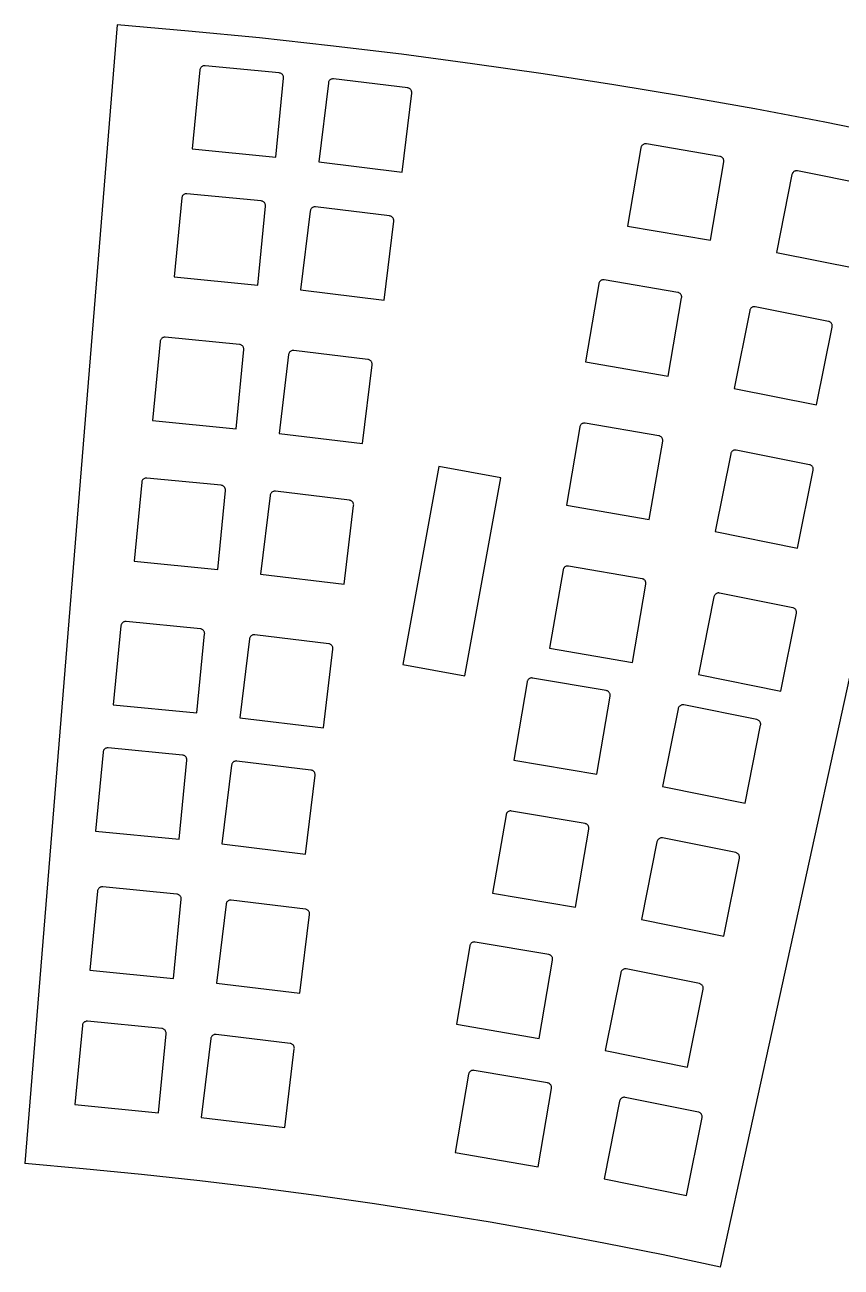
# Model space of a CAD drawing. Extents: x -27280 to 27280, y -16671 to 16671.
# Drawn here: x 20342 to 20808, y -8187 to -7478 of the extents above; entities that cross this region are included whole.
import ezdxf

# ---------------------------------------------------------------- set-up
doc = ezdxf.new("R2010")
doc.units = 0
doc.header["$MEASUREMENT"] = 0
doc.layers.get('0').update_dxf_attribs({"linetype": 'CONTINUOUS'})

msp = doc.modelspace()

# ---------------------------------------------------------------- linework, layer by layer
for p, q in [((20394.83, -7477.88), (20342.06, -8127.68)), ((20435.48, -7481.41), (20394.83, -7477.88)), ((20476.1, -7485.39), (20435.48, -7481.41)), ((20516.66, -7489.83), (20476.1, -7485.39)), ((20557.18, -7494.71), (20516.66, -7489.83)), ((20597.63, -7500.05), (20557.18, -7494.71)), ((20441.99, -7503.62), (20437.6, -7548.72)), ((20442.05, -7503.27), (20441.99, -7503.62)), ((20442.15, -7502.94), (20442.05, -7503.27)), ((20442.3, -7502.62), (20442.15, -7502.94)), ((20442.48, -7502.32), (20442.3, -7502.62)), ((20442.71, -7502.04), (20442.48, -7502.32)), ((20442.96, -7501.8), (20442.71, -7502.04)), ((20443.25, -7501.6), (20442.96, -7501.8)), ((20443.56, -7501.43), (20443.25, -7501.6)), ((20443.89, -7501.31), (20443.56, -7501.43)), ((20444.23, -7501.23), (20443.89, -7501.31)), ((20444.58, -7501.19), (20444.23, -7501.23)), ((20444.93, -7501.2), (20444.58, -7501.19)), ((20487.35, -7505.34), (20444.93, -7501.2)), ((20487.7, -7505.4), (20487.35, -7505.34)), ((20488.04, -7505.5), (20487.7, -7505.4)), ((20488.36, -7505.64), (20488.04, -7505.5)), ((20488.66, -7505.83), (20488.36, -7505.64)), ((20488.93, -7506.05), (20488.66, -7505.83)), ((20489.17, -7506.31), (20488.93, -7506.05)), ((20489.37, -7506.6), (20489.17, -7506.31)), ((20489.54, -7506.91), (20489.37, -7506.6)), ((20489.66, -7507.23), (20489.54, -7506.91)), ((20638.03, -7505.84), (20597.63, -7500.05)), ((20678.35, -7512.07), (20638.03, -7505.84)), ((20485.37, -7553.38), (20489.77, -7508.28)), ((20489.74, -7507.58), (20489.66, -7507.23)), ((20489.78, -7507.93), (20489.74, -7507.58)), ((20489.77, -7508.28), (20489.78, -7507.93)), ((20515.35, -7511.08), (20509.88, -7556.06)), ((20515.42, -7510.74), (20515.35, -7511.08)), ((20515.53, -7510.4), (20515.42, -7510.74)), ((20515.68, -7510.08), (20515.53, -7510.4)), ((20515.87, -7509.79), (20515.68, -7510.08)), ((20516.1, -7509.52), (20515.87, -7509.79)), ((20516.36, -7509.29), (20516.1, -7509.52)), ((20516.65, -7509.09), (20516.36, -7509.29)), ((20516.97, -7508.93), (20516.65, -7509.09)), ((20517.3, -7508.82), (20516.97, -7508.93)), ((20517.64, -7508.74), (20517.3, -7508.82)), ((20517.99, -7508.72), (20517.64, -7508.74)), ((20518.35, -7508.74), (20517.99, -7508.72)), ((20560.66, -7513.88), (20518.35, -7508.74)), ((20561, -7513.95), (20560.66, -7513.88)), ((20561.34, -7514.06), (20561, -7513.95)), ((20561.65, -7514.21), (20561.34, -7514.06)), ((20718.61, -7518.76), (20678.35, -7512.07)), ((20557.53, -7561.86), (20563, -7516.88)), ((20561.95, -7514.41), (20561.65, -7514.21)), ((20562.21, -7514.63), (20561.95, -7514.41)), ((20562.45, -7514.9), (20562.21, -7514.63)), ((20562.65, -7515.19), (20562.45, -7514.9)), ((20562.8, -7515.5), (20562.65, -7515.19)), ((20562.92, -7515.83), (20562.8, -7515.5)), ((20562.99, -7516.18), (20562.92, -7515.83)), ((20563.02, -7516.53), (20562.99, -7516.18)), ((20563, -7516.88), (20563.02, -7516.53)), ((20758.79, -7525.89), (20718.61, -7518.76)), ((20798.88, -7533.47), (20758.79, -7525.89)), ((20838.89, -7541.5), (20798.88, -7533.47)), ((20437.6, -7548.72), (20485.37, -7553.38)), ((20693.84, -7548.04), (20686.21, -7592.7)), ((20693.92, -7547.69), (20693.84, -7548.04)), ((20694.04, -7547.37), (20693.92, -7547.69)), ((20694.21, -7547.06), (20694.04, -7547.37)), ((20694.42, -7546.77), (20694.21, -7547.06)), ((20694.66, -7546.52), (20694.42, -7546.77)), ((20694.93, -7546.29), (20694.66, -7546.52)), ((20695.23, -7546.11), (20694.93, -7546.29)), ((20695.55, -7545.97), (20695.23, -7546.11)), ((20695.89, -7545.87), (20695.55, -7545.97)), ((20696.24, -7545.81), (20695.89, -7545.87)), ((20696.59, -7545.8), (20696.24, -7545.81)), ((20696.94, -7545.84), (20696.59, -7545.8)), ((20738.95, -7553.01), (20696.94, -7545.84)), ((20509.88, -7556.06), (20557.53, -7561.86)), ((20733.52, -7600.78), (20741.15, -7556.12)), ((20739.3, -7553.1), (20738.95, -7553.01)), ((20739.18, -8186.77), (20878.81, -7549.97)), ((20739.62, -7553.22), (20739.3, -7553.1)), ((20739.93, -7553.39), (20739.62, -7553.22)), ((20740.22, -7553.59), (20739.93, -7553.39)), ((20740.47, -7553.84), (20740.22, -7553.59)), ((20740.7, -7554.11), (20740.47, -7553.84)), ((20740.88, -7554.41), (20740.7, -7554.11)), ((20741.02, -7554.73), (20740.88, -7554.41)), ((20741.12, -7555.07), (20741.02, -7554.73)), ((20741.18, -7555.42), (20741.12, -7555.07)), ((20741.15, -7556.12), (20741.19, -7555.77)), ((20741.19, -7555.77), (20741.18, -7555.42)), ((20780.04, -7563.33), (20771.15, -7607.76)), ((20780.14, -7562.99), (20780.04, -7563.33)), ((20780.27, -7562.66), (20780.14, -7562.99)), ((20780.45, -7562.36), (20780.27, -7562.66)), ((20780.66, -7562.08), (20780.45, -7562.36)), ((20780.91, -7561.83), (20780.66, -7562.08)), ((20781.19, -7561.62), (20780.91, -7561.83)), ((20781.49, -7561.44), (20781.19, -7561.62)), ((20781.82, -7561.31), (20781.49, -7561.44)), ((20782.16, -7561.22), (20781.82, -7561.31)), ((20782.51, -7561.17), (20782.16, -7561.22)), ((20782.86, -7561.17), (20782.51, -7561.17)), ((20783.21, -7561.22), (20782.86, -7561.17)), ((20825, -7569.58), (20783.21, -7561.22)), ((20431.66, -7576.66), (20427.26, -7621.75)), ((20431.72, -7576.31), (20431.66, -7576.66)), ((20431.82, -7575.97), (20431.72, -7576.31)), ((20431.96, -7575.65), (20431.82, -7575.97)), ((20432.15, -7575.35), (20431.96, -7575.65)), ((20432.37, -7575.08), (20432.15, -7575.35)), ((20432.63, -7574.84), (20432.37, -7575.08)), ((20432.91, -7574.64), (20432.63, -7574.84)), ((20433.22, -7574.47), (20432.91, -7574.64)), ((20433.55, -7574.35), (20433.22, -7574.47)), ((20433.9, -7574.27), (20433.55, -7574.35)), ((20434.25, -7574.23), (20433.9, -7574.27)), ((20434.6, -7574.24), (20434.25, -7574.23)), ((20477.02, -7578.38), (20434.6, -7574.24)), ((20475.04, -7626.41), (20479.43, -7581.32)), ((20477.37, -7578.44), (20477.02, -7578.38)), ((20477.7, -7578.54), (20477.37, -7578.44)), ((20478.02, -7578.68), (20477.7, -7578.54)), ((20478.32, -7578.87), (20478.02, -7578.68)), ((20478.59, -7579.09), (20478.32, -7578.87)), ((20478.83, -7579.35), (20478.59, -7579.09)), ((20479.04, -7579.63), (20478.83, -7579.35)), ((20479.21, -7579.94), (20479.04, -7579.63)), ((20479.33, -7580.27), (20479.21, -7579.94)), ((20479.41, -7580.61), (20479.33, -7580.27)), ((20479.44, -7580.96), (20479.41, -7580.61)), ((20479.43, -7581.32), (20479.44, -7580.96)), ((20505.02, -7584.12), (20499.54, -7629.1)), ((20505.08, -7583.77), (20505.02, -7584.12)), ((20505.19, -7583.44), (20505.08, -7583.77)), ((20505.34, -7583.12), (20505.19, -7583.44)), ((20505.54, -7582.83), (20505.34, -7583.12)), ((20505.77, -7582.56), (20505.54, -7582.83)), ((20506.03, -7582.33), (20505.77, -7582.56)), ((20506.32, -7582.13), (20506.03, -7582.33)), ((20506.63, -7581.97), (20506.32, -7582.13)), ((20506.96, -7581.85), (20506.63, -7581.97)), ((20507.31, -7581.78), (20506.96, -7581.85)), ((20507.66, -7581.76), (20507.31, -7581.78)), ((20508.01, -7581.77), (20507.66, -7581.76)), ((20550.32, -7586.92), (20508.01, -7581.77)), ((20547.19, -7634.9), (20552.67, -7589.92)), ((20550.67, -7586.99), (20550.32, -7586.92)), ((20551, -7587.1), (20550.67, -7586.99)), ((20551.32, -7587.25), (20551, -7587.1)), ((20551.61, -7587.44), (20551.32, -7587.25)), ((20551.88, -7587.67), (20551.61, -7587.44)), ((20552.11, -7587.93), (20551.88, -7587.67)), ((20552.31, -7588.22), (20552.11, -7587.93)), ((20552.47, -7588.54), (20552.31, -7588.22)), ((20552.59, -7588.87), (20552.47, -7588.54)), ((20552.66, -7589.22), (20552.59, -7588.87)), ((20552.68, -7589.57), (20552.66, -7589.22)), ((20552.67, -7589.92), (20552.68, -7589.57)), ((20686.21, -7592.7), (20733.52, -7600.78)), ((20771.15, -7607.76), (20818.22, -7617.18)), ((20427.26, -7621.75), (20475.04, -7626.41)), ((20669.76, -7625.59), (20662.13, -7670.26)), ((20669.84, -7625.25), (20669.76, -7625.59)), ((20669.96, -7624.92), (20669.84, -7625.25)), ((20670.13, -7624.61), (20669.96, -7624.92)), ((20670.34, -7624.33), (20670.13, -7624.61)), ((20670.58, -7624.07), (20670.34, -7624.33)), ((20670.85, -7623.85), (20670.58, -7624.07)), ((20671.15, -7623.67), (20670.85, -7623.85)), ((20671.47, -7623.52), (20671.15, -7623.67)), ((20671.81, -7623.42), (20671.47, -7623.52)), ((20672.16, -7623.37), (20671.81, -7623.42)), ((20672.51, -7623.36), (20672.16, -7623.37)), ((20672.86, -7623.39), (20672.51, -7623.36)), ((20714.87, -7630.57), (20672.86, -7623.39)), ((20499.54, -7629.1), (20547.19, -7634.9)), ((20709.44, -7678.34), (20717.07, -7633.67)), ((20715.21, -7630.65), (20714.87, -7630.57)), ((20715.54, -7630.78), (20715.21, -7630.65)), ((20715.85, -7630.94), (20715.54, -7630.78)), ((20716.14, -7631.15), (20715.85, -7630.94)), ((20716.39, -7631.39), (20716.14, -7631.15)), ((20716.61, -7631.67), (20716.39, -7631.39)), ((20716.8, -7631.97), (20716.61, -7631.67)), ((20716.94, -7632.29), (20716.8, -7631.97)), ((20717.04, -7632.62), (20716.94, -7632.29)), ((20717.1, -7632.97), (20717.04, -7632.62)), ((20717.07, -7633.67), (20717.11, -7633.32)), ((20717.11, -7633.32), (20717.1, -7632.97)), ((20755.96, -7640.88), (20747.07, -7685.31)), ((20756.05, -7640.54), (20755.96, -7640.88)), ((20756.19, -7640.22), (20756.05, -7640.54)), ((20756.36, -7639.92), (20756.19, -7640.22)), ((20756.58, -7639.64), (20756.36, -7639.92)), ((20756.83, -7639.39), (20756.58, -7639.64)), ((20757.11, -7639.17), (20756.83, -7639.39)), ((20757.41, -7639), (20757.11, -7639.17)), ((20757.74, -7638.86), (20757.41, -7639)), ((20758.08, -7638.77), (20757.74, -7638.86)), ((20758.43, -7638.73), (20758.08, -7638.77)), ((20758.78, -7638.73), (20758.43, -7638.73)), ((20759.13, -7638.78), (20758.78, -7638.73)), ((20800.92, -7647.14), (20759.13, -7638.78)), ((20801.26, -7647.23), (20800.92, -7647.14)), ((20801.58, -7647.37), (20801.26, -7647.23)), ((20801.89, -7647.54), (20801.58, -7647.37)), ((20802.17, -7647.76), (20801.89, -7647.54)), ((20802.42, -7648.01), (20802.17, -7647.76)), ((20802.63, -7648.29), (20802.42, -7648.01)), ((20802.8, -7648.59), (20802.63, -7648.29)), ((20802.94, -7648.92), (20802.8, -7648.59)), ((20794.13, -7694.74), (20803.03, -7650.31)), ((20803.03, -7649.26), (20802.94, -7648.92)), ((20803.08, -7649.61), (20803.03, -7649.26)), ((20803.03, -7650.31), (20803.07, -7649.96)), ((20803.07, -7649.96), (20803.08, -7649.61)), ((20419.33, -7658.57), (20414.93, -7703.67)), ((20419.38, -7658.22), (20419.33, -7658.57)), ((20419.49, -7657.89), (20419.38, -7658.22)), ((20419.63, -7657.57), (20419.49, -7657.89)), ((20419.82, -7657.27), (20419.63, -7657.57)), ((20420.04, -7657), (20419.82, -7657.27)), ((20420.29, -7656.76), (20420.04, -7657)), ((20420.58, -7656.55), (20420.29, -7656.76)), ((20420.89, -7656.38), (20420.58, -7656.55)), ((20421.22, -7656.26), (20420.89, -7656.38)), ((20421.56, -7656.18), (20421.22, -7656.26)), ((20421.91, -7656.14), (20421.56, -7656.18)), ((20422.26, -7656.16), (20421.91, -7656.14)), ((20464.68, -7660.29), (20422.26, -7656.16)), ((20465.03, -7660.35), (20464.68, -7660.29)), ((20465.37, -7660.45), (20465.03, -7660.35)), ((20465.69, -7660.6), (20465.37, -7660.45)), ((20465.99, -7660.78), (20465.69, -7660.6)), ((20466.26, -7661), (20465.99, -7660.78)), ((20466.5, -7661.26), (20466.26, -7661)), ((20466.71, -7661.55), (20466.5, -7661.26)), ((20466.87, -7661.86), (20466.71, -7661.55)), ((20467, -7662.19), (20466.87, -7661.86)), ((20467.08, -7662.53), (20467, -7662.19)), ((20467.11, -7662.88), (20467.08, -7662.53)), ((20467.1, -7663.23), (20467.11, -7662.88)), ((20462.7, -7708.33), (20467.1, -7663.23)), ((20492.68, -7666.03), (20487.21, -7711.01)), ((20492.75, -7665.69), (20492.68, -7666.03)), ((20492.86, -7665.35), (20492.75, -7665.69)), ((20493.01, -7665.04), (20492.86, -7665.35)), ((20493.2, -7664.74), (20493.01, -7665.04)), ((20493.43, -7664.47), (20493.2, -7664.74)), ((20493.69, -7664.24), (20493.43, -7664.47)), ((20493.99, -7664.04), (20493.69, -7664.24)), ((20494.3, -7663.88), (20493.99, -7664.04)), ((20494.63, -7663.77), (20494.3, -7663.88)), ((20494.98, -7663.69), (20494.63, -7663.77)), ((20495.33, -7663.67), (20494.98, -7663.69)), ((20495.68, -7663.69), (20495.33, -7663.67)), ((20537.99, -7668.84), (20495.68, -7663.69)), ((20538.33, -7668.9), (20537.99, -7668.84)), ((20538.67, -7669.01), (20538.33, -7668.9)), ((20538.98, -7669.16), (20538.67, -7669.01)), ((20539.28, -7669.36), (20538.98, -7669.16)), ((20539.54, -7669.59), (20539.28, -7669.36)), ((20539.78, -7669.85), (20539.54, -7669.59)), ((20539.98, -7670.14), (20539.78, -7669.85)), ((20534.86, -7716.81), (20540.33, -7671.83)), ((20540.14, -7670.45), (20539.98, -7670.14)), ((20540.25, -7670.78), (20540.14, -7670.45)), ((20540.32, -7671.13), (20540.25, -7670.78)), ((20540.35, -7671.48), (20540.32, -7671.13)), ((20540.33, -7671.83), (20540.35, -7671.48)), ((20662.13, -7670.26), (20709.44, -7678.34)), ((20747.07, -7685.31), (20794.13, -7694.74)), ((20414.93, -7703.67), (20462.7, -7708.33)), ((20660.31, -7705.43), (20660.01, -7705.61)), ((20660.63, -7705.28), (20660.31, -7705.43)), ((20660.97, -7705.18), (20660.63, -7705.28)), ((20661.31, -7705.13), (20660.97, -7705.18)), ((20661.66, -7705.12), (20661.31, -7705.13)), ((20662.01, -7705.16), (20661.66, -7705.12)), ((20704.03, -7712.33), (20662.01, -7705.16)), ((20487.21, -7711.01), (20534.86, -7716.81)), ((20658.91, -7707.35), (20651.28, -7752.02)), ((20658.99, -7707.01), (20658.91, -7707.35)), ((20659.12, -7706.68), (20658.99, -7707.01)), ((20659.29, -7706.37), (20659.12, -7706.68)), ((20659.49, -7706.09), (20659.29, -7706.37)), ((20659.73, -7705.83), (20659.49, -7706.09)), ((20660.01, -7705.61), (20659.73, -7705.83)), ((20704.37, -7712.41), (20704.03, -7712.33)), ((20704.7, -7712.54), (20704.37, -7712.41)), ((20705.01, -7712.71), (20704.7, -7712.54)), ((20698.6, -7760.1), (20706.23, -7715.43)), ((20705.29, -7712.91), (20705.01, -7712.71)), ((20705.55, -7713.15), (20705.29, -7712.91)), ((20705.77, -7713.43), (20705.55, -7713.15)), ((20705.95, -7713.73), (20705.77, -7713.43)), ((20706.1, -7714.05), (20705.95, -7713.73)), ((20706.2, -7714.39), (20706.1, -7714.05)), ((20706.25, -7714.73), (20706.2, -7714.39)), ((20706.23, -7715.43), (20706.26, -7715.08)), ((20706.26, -7715.08), (20706.25, -7714.73)), ((20745.12, -7722.65), (20736.22, -7767.08)), ((20745.21, -7722.31), (20745.12, -7722.65)), ((20745.34, -7721.98), (20745.21, -7722.31)), ((20745.52, -7721.68), (20745.34, -7721.98)), ((20745.74, -7721.4), (20745.52, -7721.68)), ((20745.98, -7721.15), (20745.74, -7721.4)), ((20746.26, -7720.94), (20745.98, -7721.15)), ((20746.57, -7720.76), (20746.26, -7720.94)), ((20746.89, -7720.63), (20746.57, -7720.76)), ((20747.23, -7720.54), (20746.89, -7720.63)), ((20747.58, -7720.49), (20747.23, -7720.54)), ((20747.93, -7720.49), (20747.58, -7720.49)), ((20748.28, -7720.54), (20747.93, -7720.49)), ((20790.08, -7728.9), (20748.28, -7720.54)), ((20578.34, -7729.96), (20557.89, -7842.9)), ((20613.76, -7736.38), (20578.34, -7729.96)), ((20783.29, -7776.5), (20792.18, -7732.07)), ((20790.41, -7728.99), (20790.08, -7728.9)), ((20790.74, -7729.13), (20790.41, -7728.99)), ((20791.04, -7729.3), (20790.74, -7729.13)), ((20791.32, -7729.52), (20791.04, -7729.3)), ((20791.57, -7729.77), (20791.32, -7729.52)), ((20791.79, -7730.05), (20791.57, -7729.77)), ((20791.96, -7730.35), (20791.79, -7730.05)), ((20792.09, -7730.68), (20791.96, -7730.35)), ((20792.19, -7731.02), (20792.09, -7730.68)), ((20792.18, -7732.07), (20792.23, -7731.72)), ((20792.23, -7731.37), (20792.19, -7731.02)), ((20792.23, -7731.72), (20792.23, -7731.37)), ((20408.79, -7738.9), (20404.39, -7783.99)), ((20408.84, -7738.55), (20408.79, -7738.9)), ((20408.94, -7738.21), (20408.84, -7738.55)), ((20409.09, -7737.89), (20408.94, -7738.21)), ((20409.27, -7737.59), (20409.09, -7737.89)), ((20409.5, -7737.32), (20409.27, -7737.59)), ((20409.75, -7737.08), (20409.5, -7737.32)), ((20410.04, -7736.87), (20409.75, -7737.08)), ((20410.35, -7736.71), (20410.04, -7736.87)), ((20410.68, -7736.58), (20410.35, -7736.71)), ((20411.02, -7736.5), (20410.68, -7736.58)), ((20411.37, -7736.47), (20411.02, -7736.5)), ((20411.72, -7736.48), (20411.37, -7736.47)), ((20454.14, -7740.62), (20411.72, -7736.48)), ((20454.49, -7740.67), (20454.14, -7740.62)), ((20454.83, -7740.78), (20454.49, -7740.67)), ((20455.15, -7740.92), (20454.83, -7740.78)), ((20455.45, -7741.11), (20455.15, -7740.92)), ((20593.31, -7849.31), (20613.76, -7736.38)), ((20452.16, -7788.65), (20456.56, -7743.55)), ((20455.72, -7741.33), (20455.45, -7741.11)), ((20455.96, -7741.59), (20455.72, -7741.33)), ((20456.16, -7741.87), (20455.96, -7741.59)), ((20456.33, -7742.18), (20456.16, -7741.87)), ((20456.45, -7742.51), (20456.33, -7742.18)), ((20456.54, -7742.85), (20456.45, -7742.51)), ((20456.57, -7743.2), (20456.54, -7742.85)), ((20456.56, -7743.55), (20456.57, -7743.2)), ((20482.14, -7746.36), (20476.67, -7791.34)), ((20482.21, -7746.01), (20482.14, -7746.36)), ((20482.32, -7745.68), (20482.21, -7746.01)), ((20482.47, -7745.36), (20482.32, -7745.68)), ((20482.66, -7745.07), (20482.47, -7745.36)), ((20482.89, -7744.8), (20482.66, -7745.07)), ((20483.15, -7744.56), (20482.89, -7744.8)), ((20483.44, -7744.37), (20483.15, -7744.56)), ((20483.76, -7744.21), (20483.44, -7744.37)), ((20484.09, -7744.09), (20483.76, -7744.21)), ((20484.43, -7744.02), (20484.09, -7744.09)), ((20484.79, -7743.99), (20484.43, -7744.02)), ((20485.14, -7744.01), (20484.79, -7743.99)), ((20527.45, -7749.16), (20485.14, -7744.01)), ((20524.32, -7797.13), (20529.79, -7752.16)), ((20527.79, -7749.23), (20527.45, -7749.16)), ((20528.13, -7749.34), (20527.79, -7749.23)), ((20528.44, -7749.49), (20528.13, -7749.34)), ((20528.74, -7749.68), (20528.44, -7749.49)), ((20529, -7749.91), (20528.74, -7749.68)), ((20529.24, -7750.17), (20529, -7749.91)), ((20529.44, -7750.46), (20529.24, -7750.17)), ((20529.6, -7750.78), (20529.44, -7750.46)), ((20529.71, -7751.11), (20529.6, -7750.78)), ((20529.78, -7751.45), (20529.71, -7751.11)), ((20529.81, -7751.8), (20529.78, -7751.45)), ((20529.79, -7752.16), (20529.81, -7751.8)), ((20651.28, -7752.02), (20698.6, -7760.1)), ((20736.22, -7767.08), (20783.29, -7776.5)), ((20404.39, -7783.99), (20452.16, -7788.65)), ((20649.33, -7788.93), (20641.7, -7833.59)), ((20649.41, -7788.59), (20649.33, -7788.93)), ((20649.53, -7788.26), (20649.41, -7788.59)), ((20649.7, -7787.95), (20649.53, -7788.26)), ((20649.91, -7787.66), (20649.7, -7787.95)), ((20650.15, -7787.41), (20649.91, -7787.66)), ((20650.42, -7787.19), (20650.15, -7787.41)), ((20650.72, -7787), (20650.42, -7787.19)), ((20651.04, -7786.86), (20650.72, -7787)), ((20651.38, -7786.76), (20651.04, -7786.86)), ((20651.73, -7786.7), (20651.38, -7786.76)), ((20652.08, -7786.69), (20651.73, -7786.7)), ((20652.43, -7786.73), (20652.08, -7786.69)), ((20694.44, -7793.91), (20652.43, -7786.73)), ((20476.67, -7791.34), (20524.32, -7797.13)), ((20689.01, -7841.67), (20696.64, -7797.01)), ((20694.79, -7793.99), (20694.44, -7793.91)), ((20695.11, -7794.11), (20694.79, -7793.99)), ((20695.42, -7794.28), (20695.11, -7794.11)), ((20695.71, -7794.49), (20695.42, -7794.28)), ((20695.96, -7794.73), (20695.71, -7794.49)), ((20696.19, -7795), (20695.96, -7794.73)), ((20696.37, -7795.3), (20696.19, -7795)), ((20696.51, -7795.62), (20696.37, -7795.3)), ((20696.61, -7795.96), (20696.51, -7795.62)), ((20696.67, -7796.31), (20696.61, -7795.96)), ((20696.64, -7797.01), (20696.68, -7796.66)), ((20696.68, -7796.66), (20696.67, -7796.31)), ((20735.53, -7804.22), (20726.64, -7848.65)), ((20735.62, -7803.88), (20735.53, -7804.22)), ((20735.76, -7803.56), (20735.62, -7803.88)), ((20735.94, -7803.25), (20735.76, -7803.56)), ((20736.15, -7802.97), (20735.94, -7803.25)), ((20736.4, -7802.73), (20736.15, -7802.97)), ((20736.68, -7802.51), (20736.4, -7802.73)), ((20736.98, -7802.34), (20736.68, -7802.51)), ((20737.31, -7802.2), (20736.98, -7802.34)), ((20737.65, -7802.11), (20737.31, -7802.2)), ((20738, -7802.07), (20737.65, -7802.11)), ((20738.35, -7802.07), (20738, -7802.07)), ((20738.7, -7802.11), (20738.35, -7802.07)), ((20780.49, -7810.48), (20738.7, -7802.11)), ((20780.83, -7810.57), (20780.49, -7810.48)), ((20781.16, -7810.7), (20780.83, -7810.57)), ((20781.46, -7810.88), (20781.16, -7810.7)), ((20781.74, -7811.1), (20781.46, -7810.88)), ((20781.99, -7811.34), (20781.74, -7811.1)), ((20782.2, -7811.62), (20781.99, -7811.34)), ((20782.38, -7811.93), (20782.2, -7811.62)), ((20397.93, -7818.98), (20397.67, -7819.22)), ((20398.21, -7818.77), (20397.93, -7818.98)), ((20398.52, -7818.61), (20398.21, -7818.77)), ((20398.85, -7818.48), (20398.52, -7818.61)), ((20399.19, -7818.4), (20398.85, -7818.48)), ((20399.54, -7818.37), (20399.19, -7818.4)), ((20399.89, -7818.38), (20399.54, -7818.37)), ((20442.31, -7822.52), (20399.89, -7818.38)), ((20773.71, -7858.07), (20782.6, -7813.64)), ((20782.51, -7812.25), (20782.38, -7811.93)), ((20782.6, -7812.59), (20782.51, -7812.25)), ((20782.65, -7812.94), (20782.6, -7812.59)), ((20782.6, -7813.64), (20782.65, -7813.29)), ((20782.65, -7813.29), (20782.65, -7812.94)), ((20396.96, -7820.8), (20392.56, -7865.89)), ((20397.01, -7820.45), (20396.96, -7820.8)), ((20397.12, -7820.11), (20397.01, -7820.45)), ((20397.26, -7819.79), (20397.12, -7820.11)), ((20397.45, -7819.49), (20397.26, -7819.79)), ((20397.67, -7819.22), (20397.45, -7819.49)), ((20440.33, -7870.55), (20444.73, -7825.45)), ((20442.66, -7822.57), (20442.31, -7822.52)), ((20443, -7822.68), (20442.66, -7822.57)), ((20443.32, -7822.82), (20443, -7822.68)), ((20443.62, -7823.01), (20443.32, -7822.82)), ((20443.89, -7823.23), (20443.62, -7823.01)), ((20444.13, -7823.49), (20443.89, -7823.23)), ((20444.34, -7823.77), (20444.13, -7823.49)), ((20444.5, -7824.08), (20444.34, -7823.77)), ((20444.63, -7824.41), (20444.5, -7824.08)), ((20444.71, -7824.75), (20444.63, -7824.41)), ((20444.74, -7825.1), (20444.71, -7824.75)), ((20444.73, -7825.45), (20444.74, -7825.1)), ((20472.26, -7825.99), (20471.93, -7826.11)), ((20472.61, -7825.92), (20472.26, -7825.99)), ((20472.96, -7825.89), (20472.61, -7825.92)), ((20473.31, -7825.91), (20472.96, -7825.89)), ((20515.62, -7831.06), (20473.31, -7825.91)), ((20470.31, -7828.26), (20464.84, -7873.24)), ((20470.38, -7827.91), (20470.31, -7828.26)), ((20470.49, -7827.58), (20470.38, -7827.91)), ((20470.64, -7827.26), (20470.49, -7827.58)), ((20470.83, -7826.97), (20470.64, -7827.26)), ((20471.06, -7826.7), (20470.83, -7826.97)), ((20471.32, -7826.46), (20471.06, -7826.7)), ((20471.62, -7826.27), (20471.32, -7826.46)), ((20471.93, -7826.11), (20471.62, -7826.27)), ((20515.96, -7831.13), (20515.62, -7831.06)), ((20516.3, -7831.24), (20515.96, -7831.13)), ((20516.61, -7831.39), (20516.3, -7831.24)), ((20516.91, -7831.58), (20516.61, -7831.39)), ((20517.18, -7831.81), (20516.91, -7831.58)), ((20517.41, -7832.07), (20517.18, -7831.81)), ((20517.61, -7832.36), (20517.41, -7832.07)), ((20517.77, -7832.68), (20517.61, -7832.36)), ((20517.88, -7833.01), (20517.77, -7832.68)), ((20517.95, -7833.35), (20517.88, -7833.01)), ((20512.49, -7879.03), (20517.96, -7834.05)), ((20517.98, -7833.7), (20517.95, -7833.35)), ((20517.96, -7834.05), (20517.98, -7833.7)), ((20641.7, -7833.59), (20689.01, -7841.67)), ((20557.89, -7842.9), (20593.31, -7849.31)), ((20628.87, -7852.8), (20621.25, -7897.46)), ((20628.96, -7852.46), (20628.87, -7852.8)), ((20629.08, -7852.13), (20628.96, -7852.46)), ((20629.25, -7851.82), (20629.08, -7852.13)), ((20629.46, -7851.53), (20629.25, -7851.82)), ((20629.7, -7851.28), (20629.46, -7851.53)), ((20629.97, -7851.06), (20629.7, -7851.28)), ((20630.27, -7850.87), (20629.97, -7851.06)), ((20630.59, -7850.73), (20630.27, -7850.87)), ((20630.93, -7850.63), (20630.59, -7850.73)), ((20631.28, -7850.57), (20630.93, -7850.63)), ((20631.63, -7850.56), (20631.28, -7850.57)), ((20631.98, -7850.6), (20631.63, -7850.56)), ((20673.99, -7857.78), (20631.98, -7850.6)), ((20726.64, -7848.65), (20773.71, -7858.07)), ((20668.56, -7905.54), (20676.19, -7860.88)), ((20674.33, -7857.86), (20673.99, -7857.78)), ((20674.66, -7857.98), (20674.33, -7857.86)), ((20674.97, -7858.15), (20674.66, -7857.98)), ((20675.26, -7858.36), (20674.97, -7858.15)), ((20675.51, -7858.6), (20675.26, -7858.36)), ((20675.73, -7858.87), (20675.51, -7858.6)), ((20675.92, -7859.17), (20675.73, -7858.87)), ((20676.06, -7859.49), (20675.92, -7859.17)), ((20676.16, -7859.83), (20676.06, -7859.49)), ((20676.22, -7860.18), (20676.16, -7859.83)), ((20676.19, -7860.88), (20676.22, -7860.53)), ((20676.22, -7860.53), (20676.22, -7860.18)), ((20392.56, -7865.89), (20440.33, -7870.55)), ((20715.08, -7868.09), (20706.19, -7912.52)), ((20715.17, -7867.75), (20715.08, -7868.09)), ((20715.31, -7867.43), (20715.17, -7867.75)), ((20715.48, -7867.12), (20715.31, -7867.43)), ((20715.7, -7866.84), (20715.48, -7867.12)), ((20715.95, -7866.6), (20715.7, -7866.84)), ((20716.23, -7866.38), (20715.95, -7866.6)), ((20716.53, -7866.21), (20716.23, -7866.38)), ((20716.86, -7866.07), (20716.53, -7866.21)), ((20717.2, -7865.98), (20716.86, -7866.07)), ((20717.54, -7865.94), (20717.2, -7865.98)), ((20717.9, -7865.94), (20717.54, -7865.94)), ((20718.25, -7865.98), (20717.9, -7865.94)), ((20760.04, -7874.35), (20718.25, -7865.98)), ((20464.84, -7873.24), (20512.49, -7879.03)), ((20760.38, -7874.44), (20760.04, -7874.35)), ((20760.7, -7874.57), (20760.38, -7874.44)), ((20761.01, -7874.75), (20760.7, -7874.57)), ((20761.29, -7874.97), (20761.01, -7874.75)), ((20761.53, -7875.21), (20761.29, -7874.97)), ((20761.75, -7875.49), (20761.53, -7875.21)), ((20761.92, -7875.8), (20761.75, -7875.49)), ((20753.25, -7921.94), (20762.15, -7877.51)), ((20762.06, -7876.12), (20761.92, -7875.8)), ((20762.15, -7876.46), (20762.06, -7876.12)), ((20762.19, -7876.81), (20762.15, -7876.46)), ((20762.15, -7877.51), (20762.19, -7877.16)), ((20762.19, -7877.16), (20762.19, -7876.81)), ((20386.75, -7892.84), (20382.35, -7937.94)), ((20386.81, -7892.49), (20386.75, -7892.84)), ((20386.91, -7892.15), (20386.81, -7892.49)), ((20387.05, -7891.83), (20386.91, -7892.15)), ((20387.24, -7891.54), (20387.05, -7891.83)), ((20387.46, -7891.26), (20387.24, -7891.54)), ((20387.72, -7891.02), (20387.46, -7891.26)), ((20388, -7890.82), (20387.72, -7891.02)), ((20388.32, -7890.65), (20388, -7890.82)), ((20388.64, -7890.53), (20388.32, -7890.65)), ((20388.99, -7890.45), (20388.64, -7890.53)), ((20389.34, -7890.41), (20388.99, -7890.45)), ((20389.69, -7890.42), (20389.34, -7890.41)), ((20432.11, -7894.56), (20389.69, -7890.42)), ((20432.46, -7894.62), (20432.11, -7894.56)), ((20432.79, -7894.72), (20432.46, -7894.62)), ((20433.11, -7894.86), (20432.79, -7894.72)), ((20433.41, -7895.05), (20433.11, -7894.86)), ((20433.68, -7895.27), (20433.41, -7895.05)), ((20433.92, -7895.53), (20433.68, -7895.27)), ((20434.13, -7895.81), (20433.92, -7895.53)), ((20434.3, -7896.12), (20434.13, -7895.81)), ((20434.42, -7896.45), (20434.3, -7896.12)), ((20434.5, -7896.79), (20434.42, -7896.45)), ((20434.54, -7897.14), (20434.5, -7896.79)), ((20430.13, -7942.59), (20434.52, -7897.5)), ((20434.52, -7897.5), (20434.54, -7897.14)), ((20460.11, -7900.3), (20454.63, -7945.28)), ((20460.17, -7899.95), (20460.11, -7900.3)), ((20460.28, -7899.62), (20460.17, -7899.95)), ((20460.43, -7899.3), (20460.28, -7899.62)), ((20460.63, -7899.01), (20460.43, -7899.3)), ((20460.86, -7898.74), (20460.63, -7899.01)), ((20461.12, -7898.51), (20460.86, -7898.74)), ((20461.41, -7898.31), (20461.12, -7898.51)), ((20461.72, -7898.15), (20461.41, -7898.31)), ((20462.06, -7898.03), (20461.72, -7898.15)), ((20462.4, -7897.96), (20462.06, -7898.03)), ((20462.75, -7897.94), (20462.4, -7897.96)), ((20463.1, -7897.95), (20462.75, -7897.94)), ((20505.41, -7903.1), (20463.1, -7897.95)), ((20505.76, -7903.17), (20505.41, -7903.1)), ((20506.09, -7903.28), (20505.76, -7903.17)), ((20506.41, -7903.43), (20506.09, -7903.28)), ((20506.7, -7903.62), (20506.41, -7903.43)), ((20506.97, -7903.85), (20506.7, -7903.62)), ((20507.2, -7904.11), (20506.97, -7903.85)), ((20621.25, -7897.46), (20668.56, -7905.54)), ((20502.28, -7951.08), (20507.76, -7906.1)), ((20507.4, -7904.41), (20507.2, -7904.11)), ((20507.56, -7904.72), (20507.4, -7904.41)), ((20507.68, -7905.05), (20507.56, -7904.72)), ((20507.75, -7905.4), (20507.68, -7905.05)), ((20507.78, -7905.75), (20507.75, -7905.4)), ((20507.76, -7906.1), (20507.78, -7905.75)), ((20706.19, -7912.52), (20753.25, -7921.94)), ((20616.79, -7928.68), (20609.16, -7973.35)), ((20616.87, -7928.34), (20616.79, -7928.68)), ((20616.99, -7928.01), (20616.87, -7928.34)), ((20617.16, -7927.7), (20616.99, -7928.01)), ((20617.37, -7927.42), (20617.16, -7927.7)), ((20617.61, -7927.16), (20617.37, -7927.42)), ((20617.88, -7926.94), (20617.61, -7927.16)), ((20618.18, -7926.76), (20617.88, -7926.94)), ((20618.5, -7926.61), (20618.18, -7926.76)), ((20618.84, -7926.51), (20618.5, -7926.61)), ((20619.19, -7926.46), (20618.84, -7926.51)), ((20619.54, -7926.45), (20619.19, -7926.46)), ((20619.89, -7926.49), (20619.54, -7926.45)), ((20661.9, -7933.66), (20619.89, -7926.49)), ((20382.35, -7937.94), (20430.13, -7942.59)), ((20656.47, -7981.43), (20664.1, -7936.76)), ((20662.24, -7933.74), (20661.9, -7933.66)), ((20662.57, -7933.87), (20662.24, -7933.74)), ((20662.88, -7934.04), (20662.57, -7933.87)), ((20663.17, -7934.24), (20662.88, -7934.04)), ((20663.42, -7934.48), (20663.17, -7934.24)), ((20663.64, -7934.76), (20663.42, -7934.48)), ((20663.83, -7935.06), (20663.64, -7934.76)), ((20663.97, -7935.38), (20663.83, -7935.06)), ((20664.07, -7935.72), (20663.97, -7935.38)), ((20664.13, -7936.06), (20664.07, -7935.72)), ((20664.1, -7936.76), (20664.14, -7936.41)), ((20664.14, -7936.41), (20664.13, -7936.06)), ((20454.63, -7945.28), (20502.28, -7951.08)), ((20702.99, -7943.98), (20694.1, -7988.41)), ((20703.08, -7943.64), (20702.99, -7943.98)), ((20703.22, -7943.31), (20703.08, -7943.64)), ((20703.39, -7943.01), (20703.22, -7943.31)), ((20703.61, -7942.73), (20703.39, -7943.01)), ((20703.86, -7942.48), (20703.61, -7942.73)), ((20704.14, -7942.27), (20703.86, -7942.48)), ((20704.44, -7942.09), (20704.14, -7942.27)), ((20704.77, -7941.96), (20704.44, -7942.09)), ((20705.11, -7941.87), (20704.77, -7941.96)), ((20705.46, -7941.82), (20705.11, -7941.87)), ((20705.81, -7941.82), (20705.46, -7941.82)), ((20706.16, -7941.87), (20705.81, -7941.82)), ((20747.95, -7950.23), (20706.16, -7941.87)), ((20741.17, -7997.83), (20750.06, -7953.4)), ((20748.29, -7950.32), (20747.95, -7950.23)), ((20748.61, -7950.46), (20748.29, -7950.32)), ((20748.92, -7950.64), (20748.61, -7950.46)), ((20749.2, -7950.85), (20748.92, -7950.64)), ((20749.45, -7951.1), (20749.2, -7950.85)), ((20749.66, -7951.38), (20749.45, -7951.1)), ((20749.84, -7951.68), (20749.66, -7951.38)), ((20749.97, -7952.01), (20749.84, -7951.68)), ((20750.06, -7952.35), (20749.97, -7952.01)), ((20750.11, -7952.7), (20750.06, -7952.35)), ((20750.06, -7953.4), (20750.1, -7953.05)), ((20750.1, -7953.05), (20750.11, -7952.7)), ((20383.58, -7972.21), (20379.18, -8017.31)), ((20383.63, -7971.86), (20383.58, -7972.21)), ((20383.74, -7971.53), (20383.63, -7971.86)), ((20383.88, -7971.21), (20383.74, -7971.53)), ((20384.07, -7970.91), (20383.88, -7971.21)), ((20384.29, -7970.64), (20384.07, -7970.91)), ((20384.55, -7970.4), (20384.29, -7970.64)), ((20384.83, -7970.19), (20384.55, -7970.4)), ((20385.14, -7970.02), (20384.83, -7970.19)), ((20385.47, -7969.9), (20385.14, -7970.02)), ((20385.81, -7969.82), (20385.47, -7969.9)), ((20386.16, -7969.79), (20385.81, -7969.82)), ((20386.52, -7969.8), (20386.16, -7969.79)), ((20428.94, -7973.93), (20386.52, -7969.8)), ((20429.28, -7973.99), (20428.94, -7973.93)), ((20429.62, -7974.09), (20429.28, -7973.99)), ((20429.94, -7974.24), (20429.62, -7974.09)), ((20430.24, -7974.42), (20429.94, -7974.24)), ((20430.51, -7974.64), (20430.24, -7974.42)), ((20430.75, -7974.9), (20430.51, -7974.64)), ((20430.96, -7975.19), (20430.75, -7974.9)), ((20609.16, -7973.35), (20656.47, -7981.43)), ((20426.95, -8021.97), (20431.35, -7976.87)), ((20431.12, -7975.5), (20430.96, -7975.19)), ((20431.25, -7975.83), (20431.12, -7975.5)), ((20431.33, -7976.17), (20431.25, -7975.83)), ((20431.36, -7976.52), (20431.33, -7976.17)), ((20431.35, -7976.87), (20431.36, -7976.52)), ((20456.93, -7979.67), (20451.46, -8024.65)), ((20457, -7979.33), (20456.93, -7979.67)), ((20457.11, -7978.99), (20457, -7979.33)), ((20457.26, -7978.68), (20457.11, -7978.99)), ((20457.45, -7978.38), (20457.26, -7978.68)), ((20457.68, -7978.12), (20457.45, -7978.38)), ((20457.95, -7977.88), (20457.68, -7978.12)), ((20458.24, -7977.68), (20457.95, -7977.88)), ((20458.55, -7977.52), (20458.24, -7977.68)), ((20458.88, -7977.41), (20458.55, -7977.52)), ((20459.23, -7977.34), (20458.88, -7977.41)), ((20459.58, -7977.31), (20459.23, -7977.34)), ((20459.93, -7977.33), (20459.58, -7977.31)), ((20502.24, -7982.48), (20459.93, -7977.33)), ((20499.11, -8030.45), (20504.58, -7985.47)), ((20502.58, -7982.54), (20502.24, -7982.48)), ((20502.92, -7982.65), (20502.58, -7982.54)), ((20503.24, -7982.8), (20502.92, -7982.65)), ((20503.53, -7983), (20503.24, -7982.8)), ((20503.8, -7983.23), (20503.53, -7983)), ((20504.03, -7983.49), (20503.8, -7983.23)), ((20504.23, -7983.78), (20504.03, -7983.49)), ((20504.39, -7984.09), (20504.23, -7983.78)), ((20504.5, -7984.42), (20504.39, -7984.09)), ((20504.58, -7984.77), (20504.5, -7984.42)), ((20504.6, -7985.12), (20504.58, -7984.77)), ((20504.58, -7985.47), (20504.6, -7985.12)), ((20694.1, -7988.41), (20741.17, -7997.83)), ((20596.15, -8003.11), (20596.07, -8003.45)), ((20596.28, -8002.78), (20596.15, -8003.11)), ((20596.45, -8002.47), (20596.28, -8002.78)), ((20596.65, -8002.19), (20596.45, -8002.47)), ((20596.9, -8001.93), (20596.65, -8002.19)), ((20597.17, -8001.71), (20596.9, -8001.93)), ((20597.47, -8001.52), (20597.17, -8001.71)), ((20597.79, -8001.38), (20597.47, -8001.52)), ((20598.13, -8001.28), (20597.79, -8001.38)), ((20598.47, -8001.23), (20598.13, -8001.28)), ((20598.83, -8001.22), (20598.47, -8001.23)), ((20599.18, -8001.25), (20598.83, -8001.22)), ((20641.19, -8008.43), (20599.18, -8001.25)), ((20596.07, -8003.45), (20588.44, -8048.11)), ((20641.53, -8008.51), (20641.19, -8008.43)), ((20641.86, -8008.64), (20641.53, -8008.51)), ((20642.17, -8008.8), (20641.86, -8008.64)), ((20642.45, -8009.01), (20642.17, -8008.8)), ((20642.71, -8009.25), (20642.45, -8009.01)), ((20642.93, -8009.52), (20642.71, -8009.25)), ((20643.11, -8009.82), (20642.93, -8009.52)), ((20643.26, -8010.15), (20643.11, -8009.82)), ((20643.36, -8010.48), (20643.26, -8010.15)), ((20379.18, -8017.31), (20426.95, -8021.97)), ((20635.76, -8056.2), (20643.39, -8011.53)), ((20643.41, -8010.83), (20643.36, -8010.48)), ((20643.39, -8011.53), (20643.42, -8011.18)), ((20643.42, -8011.18), (20643.41, -8010.83)), ((20683.14, -8017.25), (20682.9, -8017.5)), ((20683.42, -8017.03), (20683.14, -8017.25)), ((20683.73, -8016.86), (20683.42, -8017.03)), ((20684.05, -8016.72), (20683.73, -8016.86)), ((20684.39, -8016.63), (20684.05, -8016.72)), ((20684.74, -8016.59), (20684.39, -8016.63)), ((20685.09, -8016.59), (20684.74, -8016.59)), ((20685.44, -8016.63), (20685.09, -8016.59)), ((20727.24, -8025), (20685.44, -8016.63)), ((20682.28, -8018.74), (20673.39, -8063.17)), ((20682.37, -8018.4), (20682.28, -8018.74)), ((20682.51, -8018.08), (20682.37, -8018.4)), ((20682.68, -8017.77), (20682.51, -8018.08)), ((20682.9, -8017.5), (20682.68, -8017.77)), ((20451.46, -8024.65), (20499.11, -8030.45)), ((20720.45, -8072.59), (20729.34, -8028.16)), ((20727.58, -8025.09), (20727.24, -8025)), ((20727.9, -8025.23), (20727.58, -8025.09)), ((20728.2, -8025.4), (20727.9, -8025.23)), ((20728.48, -8025.62), (20728.2, -8025.4)), ((20728.73, -8025.87), (20728.48, -8025.62)), ((20728.95, -8026.15), (20728.73, -8025.87)), ((20729.12, -8026.45), (20728.95, -8026.15)), ((20729.26, -8026.78), (20729.12, -8026.45)), ((20729.35, -8027.12), (20729.26, -8026.78)), ((20729.34, -8028.16), (20729.39, -8027.82)), ((20729.39, -8027.46), (20729.35, -8027.12)), ((20729.39, -8027.82), (20729.39, -8027.46)), ((20374.92, -8048.88), (20370.52, -8093.98)), ((20374.98, -8048.53), (20374.92, -8048.88)), ((20375.08, -8048.2), (20374.98, -8048.53)), ((20375.22, -8047.88), (20375.08, -8048.2)), ((20375.41, -8047.58), (20375.22, -8047.88)), ((20375.63, -8047.3), (20375.41, -8047.58)), ((20375.89, -8047.06), (20375.63, -8047.3)), ((20376.17, -8046.86), (20375.89, -8047.06)), ((20376.48, -8046.69), (20376.17, -8046.86)), ((20376.81, -8046.57), (20376.48, -8046.69)), ((20377.15, -8046.49), (20376.81, -8046.57)), ((20377.5, -8046.45), (20377.15, -8046.49)), ((20377.86, -8046.46), (20377.5, -8046.45)), ((20420.28, -8050.6), (20377.86, -8046.46)), ((20420.62, -8050.66), (20420.28, -8050.6)), ((20420.96, -8050.76), (20420.62, -8050.66)), ((20421.28, -8050.9), (20420.96, -8050.76)), ((20421.58, -8051.09), (20421.28, -8050.9)), ((20421.85, -8051.31), (20421.58, -8051.09)), ((20422.09, -8051.57), (20421.85, -8051.31)), ((20422.3, -8051.86), (20422.09, -8051.57)), ((20422.46, -8052.17), (20422.3, -8051.86)), ((20422.59, -8052.49), (20422.46, -8052.17)), ((20422.67, -8052.84), (20422.59, -8052.49)), ((20422.7, -8053.19), (20422.67, -8052.84)), ((20588.44, -8048.11), (20635.76, -8056.2)), ((20418.29, -8098.64), (20422.69, -8053.54)), ((20422.69, -8053.54), (20422.7, -8053.19)), ((20448.28, -8056.34), (20442.8, -8101.32)), ((20448.34, -8056), (20448.28, -8056.34)), ((20448.45, -8055.66), (20448.34, -8056)), ((20448.6, -8055.34), (20448.45, -8055.66)), ((20448.8, -8055.05), (20448.6, -8055.34)), ((20449.02, -8054.78), (20448.8, -8055.05)), ((20449.29, -8054.55), (20449.02, -8054.78)), ((20449.58, -8054.35), (20449.29, -8054.55)), ((20449.89, -8054.19), (20449.58, -8054.35)), ((20450.22, -8054.08), (20449.89, -8054.19)), ((20450.57, -8054), (20450.22, -8054.08)), ((20450.92, -8053.98), (20450.57, -8054)), ((20451.27, -8054), (20450.92, -8053.98)), ((20493.58, -8059.14), (20451.27, -8054)), ((20493.92, -8059.21), (20493.58, -8059.14)), ((20494.26, -8059.32), (20493.92, -8059.21)), ((20494.58, -8059.47), (20494.26, -8059.32)), ((20494.87, -8059.66), (20494.58, -8059.47)), ((20495.14, -8059.89), (20494.87, -8059.66)), ((20495.37, -8060.16), (20495.14, -8059.89)), ((20490.45, -8107.12), (20495.92, -8062.14)), ((20495.57, -8060.45), (20495.37, -8060.16)), ((20495.73, -8060.76), (20495.57, -8060.45)), ((20495.84, -8061.09), (20495.73, -8060.76)), ((20495.92, -8061.44), (20495.84, -8061.09)), ((20495.94, -8061.79), (20495.92, -8061.44)), ((20495.92, -8062.14), (20495.94, -8061.79)), ((20673.39, -8063.17), (20720.45, -8072.59)), ((20595.44, -8076.69), (20587.81, -8121.35)), ((20595.52, -8076.35), (20595.44, -8076.69)), ((20595.65, -8076.02), (20595.52, -8076.35)), ((20595.82, -8075.71), (20595.65, -8076.02)), ((20596.02, -8075.42), (20595.82, -8075.71)), ((20596.26, -8075.17), (20596.02, -8075.42)), ((20596.54, -8074.95), (20596.26, -8075.17)), ((20596.84, -8074.76), (20596.54, -8074.95)), ((20597.16, -8074.62), (20596.84, -8074.76)), ((20597.49, -8074.52), (20597.16, -8074.62)), ((20597.84, -8074.46), (20597.49, -8074.52)), ((20598.19, -8074.45), (20597.84, -8074.46)), ((20598.54, -8074.49), (20598.19, -8074.45)), ((20640.56, -8081.67), (20598.54, -8074.49)), ((20635.13, -8129.43), (20642.75, -8084.77)), ((20640.9, -8081.75), (20640.56, -8081.67)), ((20641.23, -8081.87), (20640.9, -8081.75)), ((20641.54, -8082.04), (20641.23, -8081.87)), ((20641.82, -8082.25), (20641.54, -8082.04)), ((20642.08, -8082.49), (20641.82, -8082.25)), ((20642.3, -8082.76), (20642.08, -8082.49)), ((20642.48, -8083.06), (20642.3, -8082.76)), ((20642.63, -8083.38), (20642.48, -8083.06)), ((20642.73, -8083.72), (20642.63, -8083.38)), ((20642.78, -8084.07), (20642.73, -8083.72)), ((20642.75, -8084.77), (20642.79, -8084.42)), ((20642.79, -8084.42), (20642.78, -8084.07)), ((20370.52, -8093.98), (20418.29, -8098.64)), ((20681.65, -8091.98), (20672.75, -8136.41)), ((20681.74, -8091.64), (20681.65, -8091.98)), ((20681.87, -8091.32), (20681.74, -8091.64)), ((20682.05, -8091.01), (20681.87, -8091.32)), ((20682.26, -8090.73), (20682.05, -8091.01)), ((20682.51, -8090.48), (20682.26, -8090.73)), ((20682.79, -8090.27), (20682.51, -8090.48)), ((20683.1, -8090.1), (20682.79, -8090.27)), ((20683.42, -8089.96), (20683.1, -8090.1)), ((20683.76, -8089.87), (20683.42, -8089.96)), ((20684.11, -8089.83), (20683.76, -8089.87)), ((20684.46, -8089.83), (20684.11, -8089.83)), ((20684.81, -8089.87), (20684.46, -8089.83)), ((20726.6, -8098.24), (20684.81, -8089.87)), ((20442.8, -8101.32), (20490.45, -8107.12)), ((20719.82, -8145.83), (20728.71, -8101.4)), ((20726.94, -8098.33), (20726.6, -8098.24)), ((20727.27, -8098.46), (20726.94, -8098.33)), ((20727.57, -8098.64), (20727.27, -8098.46)), ((20727.85, -8098.85), (20727.57, -8098.64)), ((20728.1, -8099.1), (20727.85, -8098.85)), ((20728.31, -8099.38), (20728.1, -8099.1)), ((20728.49, -8099.69), (20728.31, -8099.38)), ((20728.62, -8100.01), (20728.49, -8099.69)), ((20728.71, -8100.35), (20728.62, -8100.01)), ((20728.76, -8100.7), (20728.71, -8100.35)), ((20728.71, -8101.4), (20728.76, -8101.05)), ((20728.76, -8101.05), (20728.76, -8100.7)), ((20587.81, -8121.35), (20635.13, -8129.43)), ((20375.42, -8130.57), (20342.06, -8127.68)), ((20408.74, -8133.83), (20375.42, -8130.57)), ((20442.03, -8137.47), (20408.74, -8133.83)), ((20475.27, -8141.47), (20442.03, -8137.47)), ((20672.75, -8136.41), (20719.82, -8145.83)), ((20508.46, -8145.85), (20475.27, -8141.47)), ((20541.61, -8150.59), (20508.46, -8145.85)), ((20574.7, -8155.7), (20541.61, -8150.59)), ((20607.73, -8161.18), (20574.7, -8155.7)), ((20640.7, -8167.03), (20607.73, -8161.18)), ((20673.6, -8173.24), (20640.7, -8167.03)), ((20706.43, -8179.82), (20673.6, -8173.24)), ((20739.18, -8186.77), (20706.43, -8179.82))]:
    msp.add_line(p, q)

doc.saveas('drawing.dxf')
